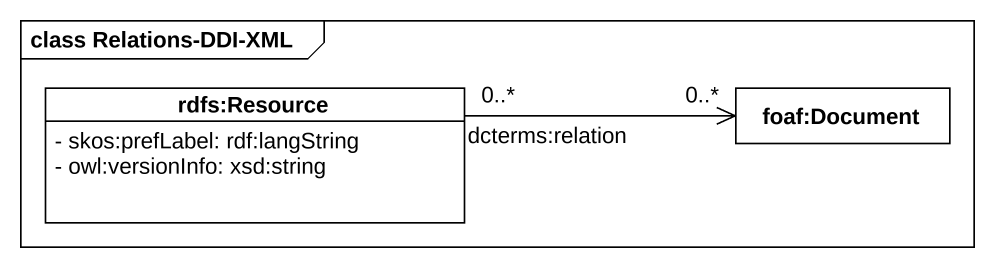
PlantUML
@startuml
mainframe class Relations-DDI-XML
hide circle
hide empty members
skinparam classAttributeIconSize 0
class "rdfs:Resource" as rdfs_Resource #FFFFFF {
  - skos:prefLabel: rdf:langString
  - owl:versionInfo: xsd:string
}
class "foaf:Document" as foaf_Document #FFFFFF
rdfs_Resource "0..*" -right-> "0..*" foaf_Document : dcterms:relation
@enduml
